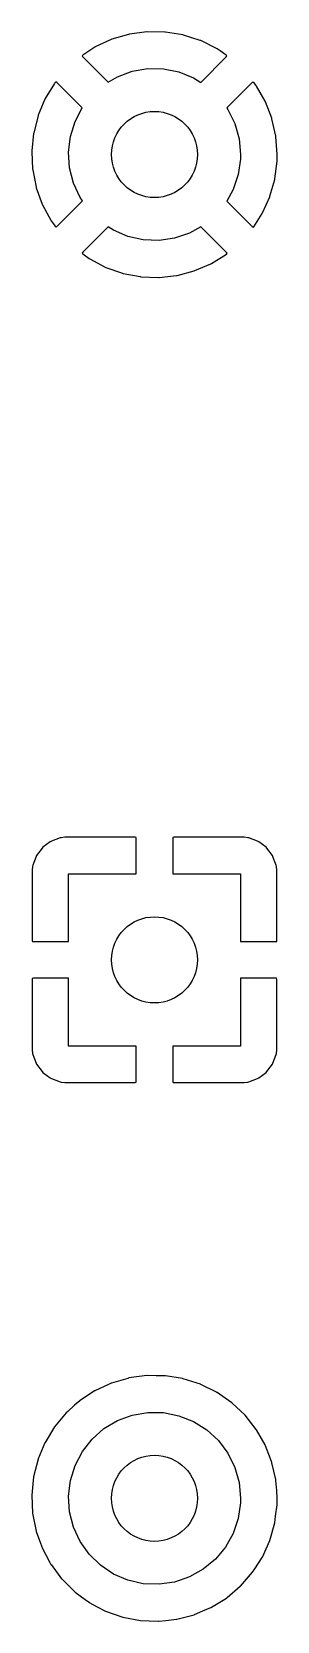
# Model space of a CAD drawing. Extents: x 80 to 223, y -132 to -72.
# Drawn here: x 103.44 to 106.87, y -116.15 to -94.01 of the extents above; entities that cross this region are included whole.
import ezdxf

# ---------------------------------------------------------------- set-up
doc = ezdxf.new("R2010")
doc.units = 0
doc.layers.add('BLACK', color=7, linetype='CONTINUOUS')

msp = doc.modelspace()

# ---------------------------------------------------------------- linework, layer by layer
at = {"layer": 'BLACK', "linetype": 'CONTINUOUS'}
for p, q in [((104.795, -94.0422), (104.561, -94.1106)), ((104.805, -94.0402), (104.795, -94.0422)), ((105.047, -94.0073), (104.805, -94.0402)), ((105.056, -94.0067), (105.047, -94.0073)), ((105.301, -94.0099), (105.056, -94.0067)), ((105.31, -94.0107), (105.301, -94.0099)), ((105.551, -94.05), (105.31, -94.0107)), ((105.56, -94.0522), (105.551, -94.05)), ((105.793, -94.1267), (105.56, -94.0522)), ((104.322, -94.2207), (104.154, -94.3304)), ((104.33, -94.2162), (104.322, -94.2207)), ((104.552, -94.1139), (104.33, -94.2162)), ((104.561, -94.1106), (104.552, -94.1139)), ((105.802, -94.1302), (105.793, -94.1267)), ((106.021, -94.2384), (105.802, -94.1302)), ((106.029, -94.2431), (106.021, -94.2384)), ((106.074, -94.274), (106.029, -94.2431)), ((106.155, -94.3307), (106.074, -94.274)), ((104.154, -94.3304), (104.145, -94.3411)), ((104.145, -94.3411), (104.15, -94.3509)), ((104.15, -94.3509), (104.509, -94.7104)), ((104.845, -94.5571), (105.062, -94.5199)), ((105.062, -94.5199), (105.281, -94.5228)), ((105.281, -94.5228), (105.497, -94.5656)), ((105.802, -94.7109), (106.158, -94.3545)), ((106.165, -94.3428), (106.155, -94.3307)), ((106.158, -94.3545), (106.165, -94.3428)), ((103.759, -94.7256), (103.632, -94.9346)), ((103.765, -94.718), (103.759, -94.7256)), ((103.769, -94.7121), (103.765, -94.718)), ((103.78, -94.705), (103.769, -94.7121)), ((103.793, -94.7123), (103.78, -94.705)), ((104.147, -95.0668), (103.793, -94.7123)), ((104.509, -94.7104), (104.639, -94.6331)), ((104.639, -94.6331), (104.845, -94.5571)), ((105.497, -94.5656), (105.701, -94.647)), ((105.701, -94.647), (105.802, -94.7109)), ((106.518, -94.7131), (106.163, -95.0681)), ((106.53, -94.7066), (106.518, -94.7131)), ((106.542, -94.7151), (106.53, -94.7066)), ((106.573, -94.7548), (106.542, -94.7151)), ((106.578, -94.7625), (106.573, -94.7548)), ((103.628, -94.9429), (103.534, -95.1684)), ((103.632, -94.9346), (103.628, -94.9429)), ((106.7, -94.9748), (106.578, -94.7625)), ((106.704, -94.9832), (106.7, -94.9748)), ((103.531, -95.1773), (103.47, -95.4143)), ((103.534, -95.1684), (103.531, -95.1773)), ((104.047, -95.257), (104.147, -95.0668)), ((106.163, -95.0681), (106.179, -95.0892)), ((106.179, -95.0892), (106.276, -95.2862)), ((106.792, -95.2111), (106.704, -94.9832)), ((103.47, -95.4143), (103.469, -95.4235)), ((103.982, -95.4667), (104.047, -95.257)), ((106.276, -95.2862), (106.336, -95.4975)), ((106.795, -95.22), (106.792, -95.2111)), ((106.849, -95.4585), (106.795, -95.22)), ((103.469, -95.4235), (103.444, -95.6667)), ((103.956, -95.6848), (103.982, -95.4667)), ((106.336, -95.4975), (106.356, -95.7162)), ((106.85, -95.4677), (106.849, -95.4585)), ((106.869, -95.7131), (106.85, -95.4677)), ((103.444, -95.6667), (103.444, -95.6761)), ((103.444, -95.6761), (103.456, -95.9203)), ((103.971, -95.9039), (103.956, -95.6848)), ((106.354, -95.779), (106.323, -95.9964)), ((106.356, -95.7162), (106.354, -95.779)), ((106.835, -96.0531), (106.866, -95.809)), ((106.866, -95.809), (106.867, -95.8027)), ((106.867, -95.8027), (106.869, -95.7194)), ((106.869, -95.7194), (106.869, -95.7131)), ((103.456, -95.9203), (103.457, -95.9295)), ((103.457, -95.9295), (103.505, -96.1694)), ((104.025, -96.1168), (103.971, -95.9039)), ((106.323, -95.9964), (106.252, -96.2043)), ((106.767, -96.2975), (106.833, -96.0622)), ((106.833, -96.0622), (106.835, -96.0531)), ((103.505, -96.1694), (103.507, -96.1783)), ((103.507, -96.1783), (103.59, -96.4085)), ((104.117, -96.3162), (104.025, -96.1168)), ((106.252, -96.2043), (106.163, -96.3639)), ((106.764, -96.3063), (106.767, -96.2975)), ((103.59, -96.4085), (103.594, -96.417)), ((103.594, -96.417), (103.709, -96.6324)), ((103.795, -96.7182), (104.15, -96.3631)), ((104.15, -96.3631), (104.117, -96.3162)), ((106.163, -96.3639), (106.52, -96.7207)), ((106.663, -96.5292), (106.764, -96.3063)), ((103.709, -96.6324), (103.714, -96.6402)), ((103.714, -96.6402), (103.771, -96.7165)), ((103.771, -96.7165), (103.782, -96.7249)), ((103.782, -96.7249), (103.795, -96.7182)), ((104.51, -96.7216), (104.154, -97.0774)), ((104.583, -96.7708), (104.51, -96.7216)), ((105.804, -96.7231), (105.644, -96.8125)), ((106.162, -97.0814), (105.804, -96.7231)), ((106.52, -96.7207), (106.532, -96.7275)), ((106.532, -96.7275), (106.54, -96.7213)), ((106.54, -96.7213), (106.659, -96.5374)), ((106.659, -96.5374), (106.663, -96.5292)), ((104.785, -96.8575), (104.583, -96.7708)), ((104.999, -96.906), (104.785, -96.8575)), ((105.219, -96.9146), (104.999, -96.906)), ((105.436, -96.8831), (105.219, -96.9146)), ((105.644, -96.8125), (105.436, -96.8831)), ((104.154, -97.0774), (104.147, -97.0896)), ((104.147, -97.0896), (104.156, -97.1011)), ((104.156, -97.1011), (104.245, -97.166)), ((104.245, -97.166), (104.253, -97.1709)), ((104.253, -97.1709), (104.469, -97.2848)), ((105.951, -97.233), (106.159, -97.1044)), ((106.159, -97.1044), (106.161, -97.103)), ((106.161, -97.103), (106.168, -97.0918)), ((106.168, -97.0918), (106.162, -97.0814)), ((104.469, -97.2848), (104.477, -97.2885)), ((104.477, -97.2885), (104.708, -97.3691)), ((104.708, -97.3691), (104.717, -97.3715)), ((104.717, -97.3715), (104.958, -97.4171)), ((105.22, -97.4275), (105.463, -97.4008)), ((105.463, -97.4008), (105.473, -97.3991)), ((105.473, -97.3991), (105.709, -97.3369)), ((105.709, -97.3369), (105.718, -97.3338)), ((105.718, -97.3338), (105.943, -97.2373)), ((105.943, -97.2373), (105.951, -97.233)), ((104.958, -97.4171), (104.967, -97.4182)), ((104.967, -97.4182), (105.211, -97.4278)), ((105.211, -97.4278), (105.22, -97.4275)), ((103.588, -105.378), (103.511, -105.48)), ((103.6, -105.366), (103.588, -105.378)), ((103.702, -105.289), (103.6, -105.366)), ((103.718, -105.281), (103.702, -105.289)), ((103.838, -105.236), (103.718, -105.281)), ((103.854, -105.232), (103.838, -105.236)), ((103.905, -105.226), (103.854, -105.232)), ((103.911, -105.226), (103.905, -105.226)), ((104.888, -105.226), (103.911, -105.226)), ((104.896, -105.228), (104.888, -105.226)), ((104.898, -105.229), (104.896, -105.228)), ((104.902, -105.244), (104.898, -105.229)), ((104.902, -105.734), (104.902, -105.244)), ((105.412, -105.232), (105.41, -105.24)), ((105.41, -105.24), (105.41, -105.734)), ((105.413, -105.23), (105.412, -105.232)), ((105.428, -105.226), (105.413, -105.23)), ((106.401, -105.226), (105.428, -105.226)), ((106.407, -105.226), (106.401, -105.226)), ((106.458, -105.232), (106.407, -105.226)), ((106.474, -105.236), (106.458, -105.232)), ((106.594, -105.281), (106.474, -105.236)), ((106.61, -105.289), (106.594, -105.281)), ((106.712, -105.366), (106.61, -105.289)), ((106.724, -105.378), (106.712, -105.366)), ((106.801, -105.48), (106.724, -105.378)), ((103.503, -105.496), (103.458, -105.616)), ((103.511, -105.48), (103.503, -105.496)), ((106.809, -105.496), (106.801, -105.48)), ((106.818, -105.52), (106.809, -105.496)), ((106.854, -105.616), (106.818, -105.52)), ((103.454, -105.632), (103.448, -105.683)), ((103.448, -105.683), (103.448, -105.689)), ((103.448, -105.689), (103.448, -106.662)), ((103.458, -105.616), (103.454, -105.632)), ((103.956, -106.68), (103.956, -105.734)), ((103.956, -105.734), (104.902, -105.734)), ((105.41, -105.734), (106.356, -105.734)), ((106.356, -105.734), (106.356, -106.68)), ((106.858, -105.632), (106.854, -105.616)), ((106.864, -105.683), (106.858, -105.632)), ((106.864, -105.689), (106.864, -105.683)), ((106.864, -106.666), (106.864, -105.689)), ((103.448, -106.662), (103.452, -106.677)), ((103.452, -106.677), (103.454, -106.678)), ((103.454, -106.678), (103.462, -106.68)), ((103.462, -106.68), (103.956, -106.68)), ((106.356, -106.68), (106.846, -106.68)), ((106.846, -106.68), (106.861, -106.676)), ((106.861, -106.676), (106.862, -106.674)), ((106.862, -106.674), (106.864, -106.666)), ((103.45, -107.194), (103.448, -107.202)), ((103.448, -107.202), (103.448, -108.179)), ((103.451, -107.192), (103.45, -107.194)), ((103.466, -107.188), (103.451, -107.192)), ((103.956, -107.188), (103.466, -107.188)), ((103.956, -108.134), (103.956, -107.188)), ((106.85, -107.188), (106.356, -107.188)), ((106.356, -107.188), (106.356, -108.134)), ((106.858, -107.19), (106.85, -107.188)), ((106.86, -107.191), (106.858, -107.19)), ((106.864, -107.206), (106.86, -107.191)), ((106.864, -108.179), (106.864, -107.206)), ((103.448, -108.179), (103.448, -108.185)), ((103.448, -108.185), (103.454, -108.236)), ((103.454, -108.236), (103.458, -108.252)), ((103.458, -108.252), (103.503, -108.372)), ((104.902, -108.134), (103.956, -108.134)), ((104.902, -108.628), (104.902, -108.134)), ((106.356, -108.134), (105.41, -108.134)), ((105.41, -108.134), (105.41, -108.624)), ((106.809, -108.372), (106.854, -108.252)), ((106.854, -108.252), (106.858, -108.236)), ((106.858, -108.236), (106.864, -108.185)), ((106.864, -108.185), (106.864, -108.179)), ((103.503, -108.372), (103.511, -108.388)), ((103.511, -108.388), (103.588, -108.49)), ((106.724, -108.49), (106.801, -108.388)), ((106.801, -108.388), (106.809, -108.372)), ((103.588, -108.49), (103.6, -108.502)), ((103.6, -108.502), (103.702, -108.579)), ((103.702, -108.579), (103.718, -108.587)), ((103.718, -108.587), (103.838, -108.632)), ((103.838, -108.632), (103.854, -108.636)), ((103.854, -108.636), (103.905, -108.642)), ((103.905, -108.642), (103.911, -108.642)), ((103.911, -108.642), (104.884, -108.642)), ((104.884, -108.642), (104.899, -108.638)), ((104.899, -108.638), (104.9, -108.636)), ((104.9, -108.636), (104.902, -108.628)), ((105.41, -108.624), (105.414, -108.639)), ((105.414, -108.639), (105.416, -108.64)), ((105.416, -108.64), (105.424, -108.642)), ((105.424, -108.642), (106.401, -108.642)), ((106.401, -108.642), (106.407, -108.642)), ((106.407, -108.642), (106.458, -108.636)), ((106.458, -108.636), (106.474, -108.632)), ((106.474, -108.632), (106.594, -108.587)), ((106.594, -108.587), (106.61, -108.579)), ((106.61, -108.579), (106.712, -108.502)), ((106.712, -108.502), (106.724, -108.49)), ((104.524, -112.844), (104.325, -112.936)), ((104.552, -112.831), (104.524, -112.844)), ((104.556, -112.829), (104.552, -112.831)), ((104.552, -112.831), (104.552, -112.831)), ((104.784, -112.763), (104.556, -112.829)), ((104.795, -112.759), (104.784, -112.763)), ((104.8, -112.758), (104.795, -112.759)), ((104.795, -112.759), (104.795, -112.759)), ((105.051, -112.724), (104.8, -112.758)), ((105.056, -112.724), (105.051, -112.724)), ((105.178, -112.726), (105.056, -112.724)), ((105.056, -112.724), (105.056, -112.724)), ((105.305, -112.727), (105.178, -112.726)), ((105.31, -112.728), (105.305, -112.727)), ((105.546, -112.766), (105.31, -112.728)), ((105.31, -112.728), (105.31, -112.728)), ((105.556, -112.768), (105.546, -112.766)), ((105.798, -112.845), (105.556, -112.768)), ((105.802, -112.848), (105.798, -112.845)), ((106.021, -112.956), (105.802, -112.848)), ((105.802, -112.848), (105.802, -112.848)), ((104.113, -113.075), (104.041, -113.139)), ((104.117, -113.072), (104.113, -113.075)), ((104.321, -112.938), (104.117, -113.072)), ((104.117, -113.072), (104.117, -113.072)), ((104.325, -112.936), (104.321, -112.938)), ((106.026, -112.958), (106.021, -112.956)), ((106.021, -112.956), (106.021, -112.956)), ((106.029, -112.96), (106.026, -112.958)), ((106.142, -113.039), (106.029, -112.96)), ((106.029, -112.96), (106.029, -112.96)), ((106.234, -113.103), (106.142, -113.039)), ((106.419, -113.277), (106.234, -113.103)), ((103.924, -113.244), (103.761, -113.439)), ((103.945, -113.225), (103.924, -113.244)), ((104.041, -113.139), (103.945, -113.225)), ((104.451, -113.463), (104.639, -113.351)), ((104.639, -113.351), (104.845, -113.275)), ((104.845, -113.275), (105.062, -113.238)), ((105.062, -113.238), (105.281, -113.241)), ((105.281, -113.241), (105.497, -113.283)), ((105.497, -113.283), (105.701, -113.365)), ((106.576, -113.476), (106.419, -113.277)), ((103.761, -113.439), (103.629, -113.656)), ((104.286, -113.608), (104.451, -113.463)), ((105.701, -113.365), (105.887, -113.482)), ((105.887, -113.482), (106.048, -113.631)), ((106.579, -113.48), (106.576, -113.476)), ((106.699, -113.69), (106.579, -113.48)), ((106.579, -113.48), (106.579, -113.48)), ((103.628, -113.66), (103.533, -113.886)), ((103.629, -113.656), (103.628, -113.66)), ((103.628, -113.66), (103.628, -113.66)), ((104.047, -113.975), (104.15, -113.78)), ((104.15, -113.78), (104.286, -113.608)), ((106.048, -113.631), (106.179, -113.807)), ((106.702, -113.696), (106.699, -113.69)), ((106.704, -113.701), (106.702, -113.696)), ((106.776, -113.886), (106.704, -113.701)), ((106.704, -113.701), (106.704, -113.701)), ((103.531, -113.89), (103.469, -114.136)), ((103.533, -113.886), (103.531, -113.89)), ((103.982, -114.185), (104.047, -113.975)), ((106.179, -113.807), (106.276, -114.004)), ((106.276, -114.004), (106.336, -114.215)), ((106.794, -113.933), (106.776, -113.886)), ((106.795, -113.938), (106.794, -113.933)), ((106.848, -114.17), (106.795, -113.938)), ((103.469, -114.136), (103.443, -114.389)), ((103.956, -114.403), (103.982, -114.185)), ((106.336, -114.215), (106.356, -114.434)), ((106.85, -114.181), (106.848, -114.17)), ((106.851, -114.185), (106.85, -114.181)), ((106.861, -114.326), (106.851, -114.185)), ((106.851, -114.185), (106.851, -114.185)), ((103.443, -114.389), (103.455, -114.643)), ((103.971, -114.622), (103.956, -114.403)), ((106.356, -114.434), (106.354, -114.497)), ((106.869, -114.434), (106.861, -114.326)), ((106.867, -114.518), (106.869, -114.437)), ((106.869, -114.437), (106.869, -114.434)), ((103.455, -114.643), (103.505, -114.892)), ((104.025, -114.835), (103.971, -114.622)), ((106.354, -114.497), (106.323, -114.714)), ((106.846, -114.685), (106.867, -114.527)), ((106.867, -114.524), (106.867, -114.518)), ((106.867, -114.527), (106.867, -114.524)), ((106.867, -114.527), (106.867, -114.527)), ((103.505, -114.892), (103.507, -114.896)), ((103.507, -114.896), (103.507, -114.896)), ((103.507, -114.896), (103.551, -115.02)), ((104.117, -115.034), (104.025, -114.835)), ((106.323, -114.714), (106.252, -114.922)), ((106.766, -115.02), (106.835, -114.776)), ((106.835, -114.776), (106.846, -114.685)), ((103.551, -115.02), (103.591, -115.131)), ((104.244, -115.213), (104.117, -115.034)), ((106.145, -115.114), (106.005, -115.283)), ((106.252, -114.922), (106.145, -115.114)), ((106.662, -115.252), (106.766, -115.02)), ((103.591, -115.131), (103.593, -115.135)), ((103.593, -115.135), (103.697, -115.328)), ((103.697, -115.328), (103.711, -115.355)), ((104.401, -115.367), (104.244, -115.213)), ((106.005, -115.283), (105.836, -115.423)), ((106.556, -115.416), (106.656, -115.26)), ((106.656, -115.26), (106.662, -115.252)), ((103.711, -115.355), (103.714, -115.358)), ((103.714, -115.358), (103.714, -115.358)), ((103.714, -115.358), (103.86, -115.554)), ((103.86, -115.554), (103.86, -115.554)), ((103.86, -115.554), (103.863, -115.558)), ((103.863, -115.558), (103.866, -115.561)), ((103.866, -115.561), (103.866, -115.561)), ((103.866, -115.561), (103.992, -115.686)), ((104.583, -115.489), (104.401, -115.367)), ((104.785, -115.575), (104.583, -115.489)), ((105.644, -115.53), (105.436, -115.601)), ((105.836, -115.423), (105.644, -115.53)), ((106.357, -115.656), (106.524, -115.465)), ((106.524, -115.465), (106.556, -115.416)), ((103.992, -115.686), (104.043, -115.737)), ((104.043, -115.737), (104.047, -115.74)), ((104.047, -115.74), (104.047, -115.74)), ((104.047, -115.74), (104.188, -115.843)), ((104.999, -115.624), (104.785, -115.575)), ((105.219, -115.632), (104.999, -115.624)), ((105.436, -115.601), (105.219, -115.632)), ((106.168, -115.816), (106.353, -115.659)), ((106.353, -115.659), (106.357, -115.656)), ((106.353, -115.659), (106.353, -115.659)), ((104.188, -115.843), (104.248, -115.887)), ((104.248, -115.887), (104.252, -115.889)), ((104.252, -115.889), (104.252, -115.889)), ((104.252, -115.889), (104.346, -115.939)), ((104.346, -115.939), (104.473, -116.005)), ((104.473, -116.005), (104.713, -116.089)), ((105.714, -116.054), (105.832, -116.003)), ((105.832, -116.003), (105.943, -115.956)), ((105.943, -115.956), (105.947, -115.954)), ((105.943, -115.956), (105.943, -115.956)), ((105.947, -115.954), (105.951, -115.951)), ((105.951, -115.951), (106.159, -115.823)), ((105.951, -115.951), (105.951, -115.951)), ((106.159, -115.823), (106.163, -115.82)), ((106.159, -115.823), (106.159, -115.823)), ((106.163, -115.82), (106.168, -115.816)), ((104.713, -116.089), (104.962, -116.136)), ((104.962, -116.136), (105.083, -116.141)), ((105.083, -116.141), (105.211, -116.146)), ((105.211, -116.146), (105.211, -116.146)), ((105.211, -116.146), (105.216, -116.146)), ((105.216, -116.146), (105.315, -116.135)), ((105.315, -116.135), (105.464, -116.119)), ((105.464, -116.119), (105.464, -116.119)), ((105.464, -116.119), (105.468, -116.119)), ((105.468, -116.119), (105.578, -116.09)), ((105.578, -116.09), (105.709, -116.055)), ((105.709, -116.055), (105.714, -116.054))]:
    msp.add_line(p, q, dxfattribs=at)
at = {"layer": 'BLACK'}
for centre in [(105.156, -95.7162), (105.156, -106.934), (105.156, -114.434)]:
    msp.add_circle(centre, 0.6, dxfattribs=at)

doc.saveas('drawing.dxf')
